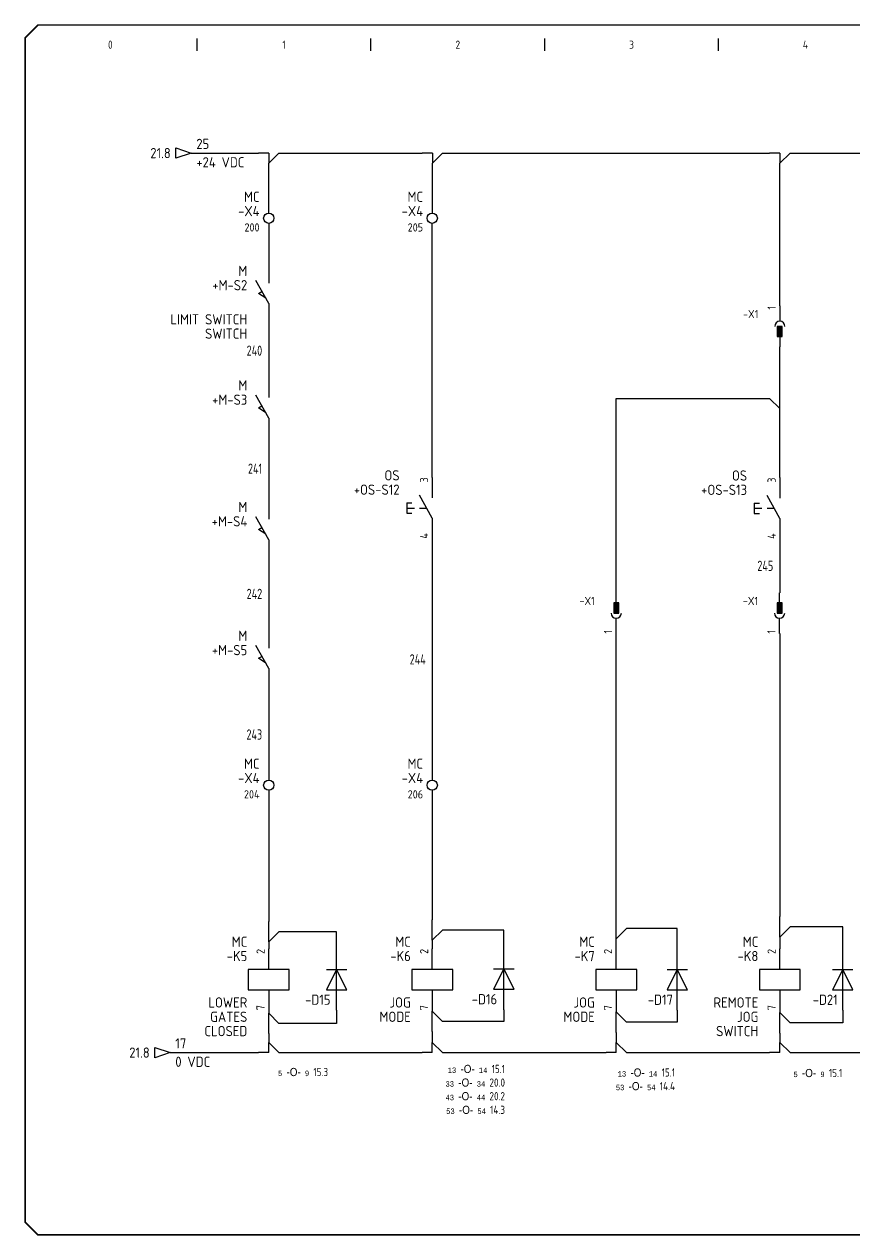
# Model space of a CAD drawing. Header units: millimetres. Extents: x 0 to 840, y 0 to 593.
# Drawn here: x 0 to 406, y 0 to 593 of the extents above; entities that cross this region are included whole.
import ezdxf
from ezdxf.enums import TextEntityAlignment as Align

# ---------------------------------------------------------------- set-up
doc = ezdxf.new("R2010")
doc.units = ezdxf.units.MM
doc.header["$LTSCALE"] = 10
doc.header["$MEASUREMENT"] = 0
for name, color, linetype in [('BLK_0.75mm^2', 7, 'Continuous'), ('BLU_1.0mm^2', 5, 'Continuous'), ('BLU_1.5mm^2', 5, 'Continuous'), ('DESC', 150, 'Continuous'), ('GRN_2.5mm^2', 3, 'Continuous'), ('LOC', 8, 'Continuous'), ('MISC', 7, 'Continuous'), ('SYMS', 7, 'Continuous'), ('TAGS', 150, 'Continuous'), ('TERMS', 123, 'Continuous'), ('TITLE', 7, 'Continuous'), ('WIRENO', 72, 'Continuous'), ('WIREREF_DEST', 52, 'Continuous'), ('XREF', 7, 'Continuous')]:
    doc.layers.add(name, color=color, linetype=linetype)
doc.styles.add('ITALIC', font='ITALIC')
doc.styles.add('SIMPLEX', font='simplex')
doc.styles.add('WD_IEC', font='isocp2.shx', dxfattribs={"width": 0.9, "height": 4})

# ---------------------------------------------------------------- blocks, each defined once
blk = doc.blocks.new('VDI1')
for p, q in [((0, 7.5), (0, -7.5)), ((0, -2.5), (-2.5, 2.5)), ((-2.5, 2.5), (2.5, 2.5)), ((2.5, 2.5), (0, -2.5)), ((-2.5, -2.5), (2.5, -2.5))]:
    blk.add_line(p, q)
at = {"style": 'WD_IEC'}
for tag, p in [('INST', (-5.5, 10.25)), ('LOC', (-5.5, 6.75)), ('TAG1', (-5.5, 3.25)), ('DESC1', (-5.5, -6.35)), ('DESC2', (-5.5, -9.85)), ('DESC3', (-5.5, -13.35))]:
    blk.add_attdef(tag, text='', height=2.5, dxfattribs=at).set_placement(p, align=Align.RIGHT)
blk.add_attdef('TERM01', text='', height=2, rotation=90, dxfattribs=at).set_placement((-1, 7.5), align=Align.RIGHT)
at = {"style": 'WD_IEC', "flags": 1}
for tag, p, height in [('X2TERM01', (0, 7.5), 0.32), ('ASSYCODE', (1, -4), 1), ('FAMILY', (1, -5.5), 1), ('X8TERM02', (0, -7.5), 0.32), ('CATDESC', (1, -7), 1)]:
    blk.add_attdef(tag, p, '', height=height, dxfattribs=at)
at = {"style": 'WD_IEC', "flags": 9}
for tag, p in [('MFG', (-5.5, -0.25)), ('CAT', (-5.5, -2.75))]:
    blk.add_attdef(tag, text='', height=1.5, dxfattribs=at).set_placement(p, align=Align.RIGHT)
at = {"style": 'WD_IEC'}
blk.add_attdef('TERM02', (-1, -7.5), '', height=2, rotation=90, dxfattribs=at)
blk = doc.blocks.new('VLS11')
for p, q in [((0, 7.5), (0, 2.5)), ((0, -2.5), (-3.12, 3.12)), ((-2.5, 0), (-1.65, 0.47)), ((-0.74, -1.18), (-2.5, 0)), ((0, -2.5), (0, -7.5))]:
    blk.add_line(p, q)
at = {"style": 'WD_IEC'}
for tag, p in [('INST', (-5.25, 7.75)), ('LOC', (-5.25, 4.25)), ('TAG1', (-5.25, 0.75)), ('XREF', (-5.25, -3.75)), ('DESC1', (-5.25, -7.6)), ('DESC2', (-5.25, -11.1)), ('DESC3', (-5.25, -14.6))]:
    blk.add_attdef(tag, text='', height=2.5, dxfattribs=at).set_placement(p, align=Align.RIGHT)
blk.add_attdef('TERM01', text='', height=2, rotation=90, dxfattribs=at).set_placement((-1, 7.5), align=Align.RIGHT)
at = {"style": 'WD_IEC', "flags": 1}
for tag, p, height in [('X2TERM01', (0, 7.5), 0.32), ('MFG', (2.75, 6.5), 1.5), ('CAT', (2.75, 4), 1.5), ('X4LINK', (-4.92, 0), 0.32), ('X1LINK', (0, 0), 0.32), ('CONTACT', (1, -2.5), 1), ('ASSYCODE', (1, -4), 1), ('FAMILY', (1, -5.5), 1), ('X8TERM02', (0, -7.5), 0.32), ('CATDESC', (1, -7), 1)]:
    blk.add_attdef(tag, p, '', height=height, dxfattribs=at)
at = {"style": 'WD_IEC'}
blk.add_attdef('TERM02', (-1, -7.5), '', height=2, rotation=90, dxfattribs=at)
blk = doc.blocks.new('VPB11')
for p, q in [((0, 7.5), (0, 2.5)), ((0, -2.5), (-3.125, 3.125)), ((-6.25, 1.25), (-6.25, -1.25)), ((-6.25, 1.25), (-5, 1.25)), ((-6.25, 0), (-4.375, 0)), ((-3.125, 0), (-1.389, 0)), ((-6.25, -1.25), (-5, -1.25)), ((0, -2.5), (0, -7.5))]:
    blk.add_line(p, q)
at = {"style": 'WD_IEC'}
for tag, p in [('INST', (-8, 10.25)), ('LOC', (-8, 6.75)), ('TAG1', (-8, 3.25)), ('DESC1', (-8, -10.35)), ('DESC2', (-8, -13.85)), ('DESC3', (-8, -17.35))]:
    blk.add_attdef(tag, text='', height=2.5, dxfattribs=at).set_placement(p, align=Align.RIGHT)
blk.add_attdef('TERM01', text='', height=2, rotation=90, dxfattribs=at).set_placement((-1, 7.5), align=Align.RIGHT)
at = {"style": 'WD_IEC', "flags": 1}
for tag, p, height in [('X2TERM01', (0, 7.5), 0.32), ('CONTACT', (0.5, 4.5), 1), ('X1LINK', (0, 0), 0.32), ('ASSYCODE', (1, -4), 1), ('FAMILY', (1, -5.5), 1), ('X8TERM02', (0, -7.5), 0.32), ('CATDESC', (1, -7), 1)]:
    blk.add_attdef(tag, p, '', height=height, dxfattribs=at)
at = {"style": 'WD_IEC', "flags": 9}
for tag, p in [('MFG', (-8.5, -0.25)), ('CAT', (-8.5, -2.75))]:
    blk.add_attdef(tag, text='', height=1.5, dxfattribs=at).set_placement(p, align=Align.RIGHT)
at = {"style": 'WD_IEC'}
blk.add_attdef('TERM02', (-1, -7.5), '', height=2, rotation=90, dxfattribs=at)
at = {"lineweight": 15, "style": 'WD_IEC'}
blk.add_attdef('XREF', text='', height=2.5, dxfattribs=at).set_placement((-8, -6.35), align=Align.RIGHT)
blk = doc.blocks.new('VCR1')
for p, q in [((0, 2.5), (0, 7.5)), ((0, -2.5), (0, -7.5))]:
    blk.add_line(p, q)
blk.add_lwpolyline([(-5, 2.5), (-5, -2.5), (5, -2.5), (5, 2.5)], close=True)
at = {"style": 'WD_IEC'}
for tag, p in [('INST', (-5.25, 11.5)), ('LOC', (-5.25, 8)), ('TAG1', (-5.25, 4.5)), ('DESC1', (-5.25, -6.85)), ('DESC2', (-5.25, -10.35)), ('DESC3', (-5.25, -13.85))]:
    blk.add_attdef(tag, text='', height=2.5, dxfattribs=at).set_placement(p, align=Align.RIGHT)
blk.add_attdef('TERM01', text='', height=2, rotation=90, dxfattribs=at).set_placement((-1, 7.5), align=Align.RIGHT)
at = {"style": 'WD_IEC', "flags": 1}
for tag, p, height in [('X2TERM01', (0, 7.5), 0.32), ('X4LINK', (-5, 0), 0.32), ('X1LINK', (5, 0), 0.32), ('ASSYCODE', (1, -4), 1), ('FAMILY', (1, -5.5), 1), ('X8TERM02', (0, -7.5), 0.32), ('CATDESC', (1, -7), 1)]:
    blk.add_attdef(tag, p, '', height=height, dxfattribs=at)
at = {"style": 'WD_IEC', "flags": 9}
for tag, p in [('MFG', (-6, 1)), ('CAT', (-6, -1.5))]:
    blk.add_attdef(tag, text='', height=1.5, dxfattribs=at).set_placement(p, align=Align.RIGHT)
at = {"style": 'WD_IEC'}
blk.add_attdef('TERM02', (-1, -7.5), '', height=2, rotation=90, dxfattribs=at)
at = {"lineweight": 9, "style": 'WD_IEC'}
for tag, p in [('NO', (-5.5, -16.5)), ('NC', (-5.5, -20))]:
    blk.add_attdef(tag, text='', height=2.5, dxfattribs=at).set_placement(p, align=Align.TOP_RIGHT)
for tag, p in [('XREFNO', (-4, -16.5)), ('XREFNC', (-4, -20))]:
    blk.add_attdef(tag, text='', height=2.5, dxfattribs=at).set_placement(p, align=Align.TOP_LEFT)
blk = doc.blocks.new('HA1D3')
blk.add_lwpolyline([(0, 0), (-3.75, -1.25), (-3.75, 1.25)], close=True)
at = {"style": 'WD_IEC'}
for tag, p, height, flags in [('WIRENO', (1.25, 1), 2.5, 8), ('X1TERM01', (0, 0), 0.32, 1)]:
    blk.add_attdef(tag, p, '', height=height, dxfattribs=dict(at, flags=flags))
blk.add_attdef('XREF', text='', height=2.5, dxfattribs=at).set_placement((-5, 0), align=Align.MIDDLE_RIGHT)
at = {"style": 'WD_IEC', "flags": 1}
blk.add_attdef('SIGCODE', text='', height=1, dxfattribs=at).set_placement((-2.5, 1.8), align=Align.RIGHT)
at = {"style": 'WD_IEC'}
blk.add_attdef('DESC1', text='', height=2.5, dxfattribs=at).set_placement((1.25, -1), align=Align.TOP_LEFT)
blk = doc.blocks.new('VT0002')
blk.add_circle((0, 0), 1.25)
at = {"style": 'WD_IEC'}
for tag, p in [('INST', (-2.25, 7.5)), ('LOC', (-2.25, 4))]:
    blk.add_attdef(tag, text='', height=2.5, dxfattribs=at).set_placement(p, align=Align.RIGHT)
at = {"style": 'WD_IEC', "flags": 1}
for tag, p, height in [('ASSYCODE', (2.75, 10.75), 1), ('CATDESC', (2.75, 9.25), 1), ('MFG', (2.75, 7.25), 1.5), ('CAT', (2.75, 4.75), 1.5), ('X4TERM01', (-1.25, 0), 0.32), ('X4PIN01', (-1.25, 1), 0.4), ('X4TERMDESC01', (-1.25, 0.5), 0.4), ('X2TERM01', (0, 1.25), 0.32), ('X2PIN01', (0, 2.25), 0.4), ('X2TERMDESC01', (0, 1.75), 0.4), ('X8PIN01', (0, -0.25), 0.4), ('X1TERM01', (1.25, 0), 0.32), ('X1PIN01', (1.25, 1), 0.4), ('X1TERMDESC01', (1.25, 0.5), 0.4), ('X8TERM01', (0, -1.25), 0.32), ('X8TERMDESC01', (0, -0.75), 0.4), ('STRIPSEQ', (0, -3), 0.4), ('LINKTERM', (0, -2), 0.4)]:
    blk.add_attdef(tag, p, '', height=height, dxfattribs=at)
at = {"style": 'WD_IEC', "flags": 8}
for tag, height, p in [('TAGSTRIP', 2.5, (-2.25, 0.5)), ('TERM01', 2, (-2.25, -3.25))]:
    blk.add_attdef(tag, text='', height=height, dxfattribs=at).set_placement(p, align=Align.RIGHT)
blk = doc.blocks.new('HT0_281')
for p in [(0, -2.5), (2.5, 0)]:
    blk.add_line(p, (0, 2.5))
at = {"style": 'WD_IEC', "flags": 1}
for tag, p in [('X2TERM01', (0, 2.5)), ('WDWSEQ', (1.92, 1.22)), ('X1TERM01', (2.5, 0)), ('X8TERM01', (0, -2.5))]:
    blk.add_attdef(tag, p, '', height=0.4, dxfattribs=at)
blk = doc.blocks.new('HT0_821')
for p, q in [((0, -2.5), (0, 2.5)), ((2.5, 0), (0, -2.5))]:
    blk.add_line(p, q)
at = {"style": 'WD_IEC', "flags": 1}
for tag, p in [('X2TERM01', (0, 2.5)), ('WDWSEQ', (1.92, 1.22)), ('X1TERM01', (2.5, 0)), ('X8TERM01', (0, -2.5))]:
    blk.add_attdef(tag, p, '', height=0.4, dxfattribs=at)
blk = doc.blocks.new('acade_title')
at = {"layer": 'SYMS'}
for p, q in [((85, 580), (85, 586)), ((170, 580), (170, 586)), ((255, 580), (255, 586)), ((340, 580), (340, 586))]:
    blk.add_line(p, q, dxfattribs=at)
at = {"layer": 'TITLE', "const_width": 0.784}
blk.add_lwpolyline([(765.79, 7.07), (765.79, 586.36), (759.5, 592.64), (7.07, 592.64), (0.79, 586.36), (0.79, 7.07), (7.07, 0.79), (759.5, 0.79)], close=True, dxfattribs=at)
at = {"layer": 'SYMS', "style": 'WD_IEC', "width": 0.9}
for s, p in [('0', (42.5, 581)), ('1', (127.5, 581)), ('2', (212.5, 581)), ('3', (297.5, 581)), ('4', (382.5, 581))]:
    blk.add_text(s, height=4, dxfattribs=at).set_placement(p, align=Align.CENTER)
at = {"layer": 'TITLE', "color": 1, "style": 'ITALIC'}
for tag, height, p in [('TITLE#1', 3, (806.47, 85.58)), ('TITLE#2', 3, (806.47, 80.5)), ('TITLE#3', 3, (806.47, 75.41)), ('TITLE#4', 3, (806.47, 70.33)), ('DWG#', 4, (806.47, 20.76))]:
    blk.add_attdef(tag, text='', height=height, dxfattribs=at).set_placement(p, align=Align.CENTER)
at = {"layer": 'TITLE', "color": 1, "style": 'SIMPLEX'}
blk.add_attdef('CAD#', (772.63, 49.19), '', height=2.5, rotation=90, dxfattribs=at)
at = {"layer": 'TITLE', "color": 1}
for tag, p, height, style in [('ENGINEER', (783.37, 49.19), 2.5, 'ITALIC'), ('CHKDBY', (813.2, 49.2), 2.5, 'ITALIC'), ('JOB#', (789.06, 41.3), 2.5, 'SIMPLEX'), ('DRAWNBY', (814.95, 41.3), 2.5, 'ITALIC'), ('SCALE', (786.29, 33.76), 2.5, 'SIMPLEX'), ('DATE', (812.8, 33.76), 2.5, 'SIMPLEX'), ('SHTS', (815.9, 6.29), 4, 'ITALIC')]:
    blk.add_attdef(tag, p, '', height=height, dxfattribs=dict(at, style=style))
at = {"layer": 'TITLE', "color": 1, "style": 'ITALIC'}
blk.add_attdef('SH#', text='', height=4, dxfattribs=at).set_placement((799.54, 6.29), align=Align.RIGHT)
at = {"layer": 'TITLE', "color": 7, "flags": 9}
blk.add_attdef('WD_TB', (782.91, 0.79), '', height=3.14, dxfattribs=at)
blk = doc.blocks.new('VC02JP1')
for p, q in [((0, 5), (0, 1.25)), ((0, -2.5), (0, -5))]:
    blk.add_line(p, q)
blk.add_lwpolyline([(0.62, 0), (-0.62, 0), (-0.62, -2.5), (0.62, -2.5)], close=True)
blk.add_arc((0, 0), 1.25, 0, 180)
blk.add_point((0, 0))
blk.add_solid([(0.62, -2.5), (0.62, 0), (-0.62, -2.5), (-0.62, 0)])
at = {"style": 'WD_IEC', "flags": 1}
for tag, p in [('INST', (-5.25, 8)), ('LOC', (-5.25, 5))]:
    blk.add_attdef(tag, text='', height=2, dxfattribs=at).set_placement(p, align=Align.RIGHT)
at = {"style": 'WD_IEC'}
for tag, p in [('TAG2', (-5.25, 2)), ('DESC1', (-5.25, -5.1)), ('DESC2', (-5.25, -8.1)), ('DESC3', (-5.25, -11.1))]:
    blk.add_attdef(tag, text='', height=2, dxfattribs=at).set_placement(p, align=Align.RIGHT)
blk.add_attdef('TERM01', text='', height=2, rotation=90, dxfattribs=at).set_placement((-1, 5), align=Align.RIGHT)
at = {"style": 'WD_IEC', "flags": 1}
for tag, p, height in [('X2TERM01', (0, 5), 0.32), ('X2TERMDESC01', (0, 4.48), 0.32), ('MFG', (2.75, 4), 1.5), ('CAT', (2.75, 1.5), 1.5), ('X4LINK', (-1.25, -1.25), 0.32), ('X1LINK', (1.25, -1.25), 0.32), ('ASSYCODE', (2.75, -2.75), 1), ('X8TERM01', (0, -5), 0.32), ('X8TERMDESC01', (0, -5.52), 0.32), ('FAMILY', (2.75, -4.25), 1), ('CATDESC', (2.75, -5.75), 1)]:
    blk.add_attdef(tag, p, '', height=height, dxfattribs=at)
blk = doc.blocks.new('VC01PJ1')
for p, q in [((0, 2.5), (0, 5)), ((0, -5), (0, -1.25))]:
    blk.add_line(p, q)
blk.add_lwpolyline([(-0.63, 0), (0.62, 0), (0.62, 2.5), (-0.63, 2.5)], close=True)
blk.add_arc((0, 0), 1.25, 180, 0)
blk.add_point((0, 0))
blk.add_solid([(-0.63, 2.5), (-0.63, 0), (0.62, 2.5), (0.62, 0)])
at = {"style": 'WD_IEC', "flags": 1}
for tag, p in [('INST', (-5.25, 8)), ('LOC', (-5.25, 5))]:
    blk.add_attdef(tag, text='', height=2, dxfattribs=at).set_placement(p, align=Align.RIGHT)
at = {"style": 'WD_IEC'}
for tag, p in [('TAG1', (-5.25, 2)), ('DESC1', (-5.25, -5.1)), ('DESC2', (-5.25, -8.1)), ('DESC3', (-5.25, -11.1))]:
    blk.add_attdef(tag, text='', height=2, dxfattribs=at).set_placement(p, align=Align.RIGHT)
at = {"style": 'WD_IEC', "flags": 1}
for tag, p, height in [('X2TERM01', (0, 5), 0.32), ('X2TERMDESC01', (0, 4.48), 0.32), ('MFG', (2.75, 4), 1.5), ('CAT', (2.75, 1.5), 1.5), ('X4LINK', (-1.25, 1.25), 0.32), ('X1LINK', (1.25, 1.25), 0.32), ('ASSYCODE', (2.75, -2.75), 1), ('X8TERM01', (0, -5), 0.32), ('X8TERMDESC01', (0, -5.52), 0.32), ('FAMILY', (2.75, -4.25), 1), ('CATDESC', (2.75, -5.75), 1)]:
    blk.add_attdef(tag, p, '', height=height, dxfattribs=at)
at = {"style": 'WD_IEC'}
blk.add_attdef('TERM01', (-1, -5), '', height=2, rotation=90, dxfattribs=at)
blk = doc.blocks.new('VC02PJ1')
for p, q in [((0, 2.5), (0, 5)), ((0, -5), (0, -1.25))]:
    blk.add_line(p, q)
blk.add_lwpolyline([(-0.63, 0), (0.62, 0), (0.62, 2.5), (-0.63, 2.5)], close=True)
blk.add_arc((0, 0), 1.25, 180, 0)
blk.add_point((0, 0))
blk.add_solid([(-0.63, 2.5), (-0.63, 0), (0.62, 2.5), (0.62, 0)])
at = {"style": 'WD_IEC', "flags": 1}
for tag, p in [('INST', (-5.25, 8)), ('LOC', (-5.25, 5))]:
    blk.add_attdef(tag, text='', height=2, dxfattribs=at).set_placement(p, align=Align.RIGHT)
at = {"style": 'WD_IEC'}
for tag, p in [('TAG2', (-5.25, 2)), ('DESC1', (-5.25, -5.1)), ('DESC2', (-5.25, -8.1)), ('DESC3', (-5.25, -11.1))]:
    blk.add_attdef(tag, text='', height=2, dxfattribs=at).set_placement(p, align=Align.RIGHT)
at = {"style": 'WD_IEC', "flags": 1}
for tag, p, height in [('X2TERM01', (0, 5), 0.32), ('X2TERMDESC01', (0, 4.48), 0.32), ('MFG', (2.75, 4), 1.5), ('CAT', (2.75, 1.5), 1.5), ('X4LINK', (-1.25, 1.25), 0.32), ('X1LINK', (1.25, 1.25), 0.32), ('ASSYCODE', (2.75, -2.75), 1), ('X8TERM01', (0, -5), 0.32), ('X8TERMDESC01', (0, -5.52), 0.32), ('FAMILY', (2.75, -4.25), 1), ('CATDESC', (2.75, -5.75), 1)]:
    blk.add_attdef(tag, p, '', height=height, dxfattribs=at)
at = {"style": 'WD_IEC'}
blk.add_attdef('TERM01', (-1, -5), '', height=2, rotation=90, dxfattribs=at)
blk = doc.blocks.new('WD_WNV')
at = {"linetype": 'Continuous', "style": 'WD_IEC', "width": 0.8}
blk.add_attdef('WIRENO', text='', height=2.5, dxfattribs=at).set_placement((-1.6, 0), align=Align.MIDDLE_RIGHT)
at = {"style": 'WD_IEC', "flags": 1}
for tag, p in [('W08USER', (-1, 0.375)), ('W04USER', (-1, 0.875)), ('W05USER', (-1, 0.75)), ('W09USER', (-1, 0.25)), ('W03USER', (-1, 1)), ('W06USER', (-1, 0.625)), ('W07USER', (-1, 0.5)), ('W02USER', (-1, 1.125)), ('W01USER', (-1, 1.25)), ('W10USER', (-1, 0.125))]:
    blk.add_attdef(tag, text='', height=0.08, dxfattribs=at).set_placement(p, align=Align.CENTER)
blk = doc.blocks.new('VT0_184')
for p, q in [((0, 0), (-2.5, 0)), ((0, 0), (0, -2.5)), ((0, -2.5), (2.5, 0))]:
    blk.add_line(p, q)
at = {"style": 'WD_IEC', "flags": 1}
for tag, p in [('X4TERM01', (-2.5, 0)), ('X1TERM01', (2.5, 0)), ('X8TERM01', (0, -2.5)), ('WDWSEQ', (1.53, -1.26))]:
    blk.add_attdef(tag, p, '', height=0.4, dxfattribs=at)
blk = doc.blocks.new('HT0_184')
for p, q in [((0, 0), (-2.5, 0)), ((0, 0), (0, -2.5)), ((0, -2.5), (2.5, 0))]:
    blk.add_line(p, q)
at = {"style": 'WD_IEC', "flags": 1}
for tag, p in [('X4TERM01', (-2.5, 0)), ('X1TERM01', (2.5, 0)), ('X8TERM01', (0, -2.5)), ('WDWSEQ', (1.53, -1.26))]:
    blk.add_attdef(tag, p, '', height=0.4, dxfattribs=at)
blk = doc.blocks.new('VT0_124')
for p, q in [((0, 0), (-2.5, 0)), ((0, 0), (0, 2.5)), ((0, 2.5), (2.5, 0))]:
    blk.add_line(p, q)
at = {"style": 'WD_IEC', "flags": 1}
for tag, p in [('X4TERM01', (-2.5, 0)), ('X2TERM01', (0, 2.5)), ('WDWSEQ', (1.6, 1.48)), ('X1TERM01', (2.5, 0))]:
    blk.add_attdef(tag, p, '', height=0.4, dxfattribs=at)
blk = doc.blocks.new('HT0_124')
for p, q in [((0, 0), (-2.5, 0)), ((0, 0), (0, 2.5)), ((0, 2.5), (2.5, 0))]:
    blk.add_line(p, q)
at = {"style": 'WD_IEC', "flags": 1}
for tag, p in [('X4TERM01', (-2.5, 0)), ('X2TERM01', (0, 2.5)), ('WDWSEQ', (1.6, 1.48)), ('X1TERM01', (2.5, 0))]:
    blk.add_attdef(tag, p, '', height=0.4, dxfattribs=at)
blk = doc.blocks.new('HT0_824')
for p, q in [((-2.5, 0), (0, -2.5)), ((0, -2.5), (0, 2.5))]:
    blk.add_line(p, q)
at = {"style": 'WD_IEC', "flags": 1}
for tag, p in [('X4TERM01', (-2.5, 0)), ('X2TERM01', (0, 2.5)), ('WDWSEQ', (1.92, 1.22)), ('X8TERM01', (0, -2.5))]:
    blk.add_attdef(tag, p, '', height=0.4, dxfattribs=at)

msp = doc.modelspace()

# ---------------------------------------------------------------- linework, layer by layer
at = {"layer": 'BLK_0.75mm^2'}
for p, q in [((153.22, 149.14), (125, 149.14)), ((153.22, 140.72), (153.22, 149.14)), ((235, 149.95), (205, 149.95)), ((235, 140.96), (235, 149.95)), ((319.87, 150.65), (295, 150.65)), ((319.87, 140.71), (319.87, 150.65)), ((400.76, 151.53), (375, 151.53)), ((400.76, 140.71), (400.76, 151.53)), ((153.22, 110.72), (153.22, 104.29)), ((235, 110.96), (235, 105.25)), ((319.87, 110.71), (319.87, 104.89)), ((400.76, 110.71), (400.76, 104.53)), ((153.22, 104.29), (125, 104.29)), ((235, 105.25), (205, 105.25)), ((319.87, 104.89), (295, 104.89)), ((400.76, 104.53), (375, 104.53))]:
    msp.add_line(p, q, dxfattribs=at)
at = {"layer": 'BLU_1.0mm^2'}
for p, q in [((82.08, 530), (115, 530)), ((125, 530), (195.05, 529.99)), ((205.05, 530), (365, 529.99)), ((375, 529.99), (455, 530)), ((120, 500.63), (120, 525)), ((200.05, 500.63), (200.05, 525)), ((200, 371.38), (200, 495.63))]:
    msp.add_line(p, q, dxfattribs=at)
at = {"layer": 'BLU_1.5mm^2'}
for p, q in [((370, 455.25), (370, 524.99)), ((120, 495.63), (120, 476.38)), ((120, 446.38), (120, 420.38)), ((370, 415.03), (370, 435.25)), ((290, 410.03), (365, 410.03)), ((290, 314.95), (290, 410.03)), ((370, 371.28), (370, 405.03)), ((120, 390.38), (120, 360.88)), ((200, 341.38), (200, 223.32)), ((370, 341.28), (370, 314.95)), ((120, 330.88), (120, 297.88)), ((290, 155.65), (290, 294.95)), ((370, 294.95), (370, 156.53)), ((120, 267.88), (120, 223.32)), ((120, 218.32), (120, 154.14)), ((200, 218.32), (200, 154.95)), ((120, 144.14), (120, 140.72)), ((200, 144.95), (200, 140.72)), ((290, 140.71), (290, 145.65)), ((370, 146.53), (370, 140.71))]:
    msp.add_line(p, q, dxfattribs=at)
at = {"layer": 'GRN_2.5mm^2'}
for p, q in [((120, 110.72), (120, 109.29)), ((200, 110.72), (200, 110.25)), ((290, 110.71), (290, 109.89)), ((370, 110.71), (370, 109.53)), ((120, 99.29), (120, 95)), ((200, 100.25), (200, 95)), ((290, 99.89), (290, 95)), ((370, 99.53), (370, 95)), ((71.79, 90), (115, 90)), ((125, 90), (195, 90)), ((205, 90), (285, 90)), ((295, 90), (365, 90)), ((375, 90), (455, 90))]:
    msp.add_line(p, q, dxfattribs=at)

# ---------------------------------------------------------------- block references
at = {"layer": 'BLU_1.0mm^2', "xscale": 2, "yscale": 2, "zscale": 2}
for name, p in [('VT0_184', (120, 530)), ('VT0_184', (200.05, 530)), ('HT0_184', (370, 529.99))]:
    msp.add_blockref(name, p, dxfattribs=at)
at = {"layer": 'BLU_1.5mm^2', "xscale": 2, "yscale": 2, "zscale": 2}
for name, p in [('HT0_824', (370, 410.03)), ('HT0_821', (120, 149.14)), ('HT0_821', (200, 149.95)), ('HT0_821', (290, 150.65)), ('HT0_821', (370, 151.53))]:
    msp.add_blockref(name, p, dxfattribs=at)
at = {"layer": 'GRN_2.5mm^2', "xscale": 2, "yscale": 2, "zscale": 2}
for name, p in [('HT0_281', (120, 104.29)), ('HT0_281', (200, 105.25)), ('HT0_281', (290, 104.89)), ('HT0_281', (370, 104.53)), ('VT0_124', (120, 90)), ('HT0_124', (200, 90)), ('HT0_124', (290, 90)), ('HT0_124', (370, 90))]:
    msp.add_blockref(name, p, dxfattribs=at)
at = {"layer": 'SYMS'}
msp.add_blockref('acade_title', (0, 0), dxfattribs=at)
ref = msp.add_blockref('HA1D3', (82.08, 530), dxfattribs=dict(at, xscale=2, yscale=2, zscale=2))
ref.add_attrib('WIRENO', '25', (84.58, 532), dxfattribs={"layer": 'WIREREF_DEST', "height": 5, "style": 'WD_IEC', "flags": 8})
ref.add_attrib('DESC1', '+24 VDC', dxfattribs={"layer": 'DESC', "height": 5, "style": 'WD_IEC'}).set_placement((84.58, 528), align=Align.TOP_LEFT)
ref.add_attrib('XREF', '21.8', dxfattribs={"layer": 'XREF', "height": 5, "style": 'WD_IEC'}).set_placement((72.08, 530), align=Align.MIDDLE_RIGHT)
ref = msp.add_blockref('VT0002', (120, 498.13), dxfattribs=dict(at, xscale=2, yscale=2, zscale=2))
ref.add_attrib('TAGSTRIP', '-X4', dxfattribs={"layer": 'TAGS', "height": 5, "style": 'WD_IEC', "flags": 8}).set_placement((115.5, 499.13), align=Align.RIGHT)
ref.add_attrib('LOC', 'MC', dxfattribs={"layer": 'LOC', "height": 5, "style": 'WD_IEC'}).set_placement((115.5, 506.13), align=Align.RIGHT)
ref.add_attrib('TERM01', '200', dxfattribs={"layer": 'TERMS', "height": 4, "style": 'WD_IEC', "flags": 8}).set_placement((115.5, 491.63), align=Align.RIGHT)
ref = msp.add_blockref('VT0002', (200, 498.13), dxfattribs=dict(at, xscale=2, yscale=2, zscale=2))
ref.add_attrib('TAGSTRIP', '-X4', dxfattribs={"layer": 'TAGS', "height": 5, "style": 'WD_IEC', "flags": 8}).set_placement((195.5, 499.13), align=Align.RIGHT)
ref.add_attrib('LOC', 'MC', dxfattribs={"layer": 'LOC', "height": 5, "style": 'WD_IEC'}).set_placement((195.5, 506.13), align=Align.RIGHT)
ref.add_attrib('TERM01', '205', dxfattribs={"layer": 'TERMS', "height": 4, "style": 'WD_IEC', "flags": 8}).set_placement((195.5, 491.63), align=Align.RIGHT)
ref = msp.add_blockref('VLS11', (120, 461.38), dxfattribs=dict(at, xscale=2, yscale=2, zscale=2))
ref.add_attrib('TAG1', '+M-S2', dxfattribs={"layer": 'TAGS', "height": 5, "style": 'WD_IEC'}).set_placement((109.5, 462.88), align=Align.RIGHT)
ref.add_attrib('LOC', 'M', dxfattribs={"layer": 'LOC', "height": 5, "style": 'WD_IEC'}).set_placement((109.5, 469.88), align=Align.RIGHT)
ref.add_attrib('DESC1', 'LIMIT SWITCH', dxfattribs={"layer": 'DESC', "height": 5, "style": 'WD_IEC'}).set_placement((109.5, 446.18), align=Align.RIGHT)
ref.add_attrib('DESC2', 'SWITCH', dxfattribs={"layer": 'DESC', "height": 5, "style": 'WD_IEC'}).set_placement((109.5, 439.18), align=Align.RIGHT)
ref = msp.add_blockref('VC02JP1', (370, 445.25), dxfattribs=dict(at, xscale=2, yscale=2, zscale=2))
ref.add_attrib('TAG2', '-X1', dxfattribs={"layer": 'TAGS', "height": 4, "style": 'WD_IEC'}).set_placement((359.5, 449.25), align=Align.RIGHT)
ref.add_attrib('TERM01', '1', dxfattribs={"layer": 'TERMS', "height": 4, "rotation": 90, "style": 'WD_IEC'}).set_placement((368, 455.25), align=Align.RIGHT)
ref = msp.add_blockref('VLS11', (120, 405.38), dxfattribs=dict(at, xscale=2, yscale=2, zscale=2))
ref.add_attrib('TAG1', '+M-S3', dxfattribs={"layer": 'TAGS', "height": 5, "style": 'WD_IEC'}).set_placement((109.5, 406.88), align=Align.RIGHT)
ref.add_attrib('LOC', 'M', dxfattribs={"layer": 'LOC', "height": 5, "style": 'WD_IEC'}).set_placement((109.5, 413.88), align=Align.RIGHT)
ref = msp.add_blockref('VPB11', (200, 356.38), dxfattribs=dict(at, xscale=2, yscale=2, zscale=2))
ref.add_attrib('TAG1', '+OS-S12', dxfattribs={"layer": 'TAGS', "height": 5, "style": 'WD_IEC'}).set_placement((184, 362.88), align=Align.RIGHT)
ref.add_attrib('LOC', 'OS', dxfattribs={"layer": 'LOC', "height": 5, "style": 'WD_IEC'}).set_placement((184, 369.88), align=Align.RIGHT)
ref.add_attrib('TERM01', '3', dxfattribs={"layer": 'TERMS', "height": 4, "rotation": 90, "style": 'WD_IEC'}).set_placement((198, 371.38), align=Align.RIGHT)
ref.add_attrib('TERM02', '4', (198, 341.38), dxfattribs={"layer": 'TERMS', "height": 4, "rotation": 90, "style": 'WD_IEC'})
ref = msp.add_blockref('VPB11', (370, 356.28), dxfattribs=dict(at, xscale=2, yscale=2, zscale=2))
ref.add_attrib('TAG1', '+OS-S13', dxfattribs={"layer": 'TAGS', "height": 5, "style": 'WD_IEC'}).set_placement((354, 362.78), align=Align.RIGHT)
ref.add_attrib('LOC', 'OS', dxfattribs={"layer": 'LOC', "height": 5, "style": 'WD_IEC'}).set_placement((354, 369.78), align=Align.RIGHT)
ref.add_attrib('TERM01', '3', dxfattribs={"layer": 'TERMS', "height": 4, "rotation": 90, "style": 'WD_IEC'}).set_placement((368, 371.28), align=Align.RIGHT)
ref.add_attrib('TERM02', '4', (368, 341.28), dxfattribs={"layer": 'TERMS', "height": 4, "rotation": 90, "style": 'WD_IEC'})
ref = msp.add_blockref('VLS11', (120, 345.88), dxfattribs=dict(at, xscale=2, yscale=2, zscale=2))
ref.add_attrib('TAG1', '+M-S4', dxfattribs={"layer": 'TAGS', "height": 5, "style": 'WD_IEC'}).set_placement((109.5, 347.38), align=Align.RIGHT)
ref.add_attrib('LOC', 'M', dxfattribs={"layer": 'LOC', "height": 5, "style": 'WD_IEC'}).set_placement((109.5, 354.38), align=Align.RIGHT)
ref = msp.add_blockref('VC01PJ1', (290, 304.95), dxfattribs=dict(at, xscale=2, yscale=2, zscale=2))
ref.add_attrib('TAG1', '-X1', dxfattribs={"layer": 'TAGS', "height": 4, "style": 'WD_IEC'}).set_placement((279.5, 308.95), align=Align.RIGHT)
ref.add_attrib('TERM01', '1', (288, 294.95), dxfattribs={"layer": 'TERMS', "height": 4, "rotation": 90, "style": 'WD_IEC'})
ref = msp.add_blockref('VC02PJ1', (369.91, 304.95), dxfattribs=dict(at, xscale=2, yscale=2, zscale=2))
ref.add_attrib('TAG2', '-X1', dxfattribs={"layer": 'TAGS', "height": 4, "style": 'WD_IEC'}).set_placement((359.41, 308.95), align=Align.RIGHT)
ref.add_attrib('TERM01', '1', (367.91, 294.95), dxfattribs={"layer": 'TERMS', "height": 4, "rotation": 90, "style": 'WD_IEC'})
ref = msp.add_blockref('VLS11', (120, 282.88), dxfattribs=dict(at, xscale=2, yscale=2, zscale=2))
ref.add_attrib('TAG1', '+M-S5', dxfattribs={"layer": 'TAGS', "height": 5, "style": 'WD_IEC'}).set_placement((109.5, 284.38), align=Align.RIGHT)
ref.add_attrib('LOC', 'M', dxfattribs={"layer": 'LOC', "height": 5, "style": 'WD_IEC'}).set_placement((109.5, 291.38), align=Align.RIGHT)
ref = msp.add_blockref('VT0002', (120, 220.82), dxfattribs=dict(at, xscale=2, yscale=2, zscale=2))
ref.add_attrib('TAGSTRIP', '-X4', dxfattribs={"layer": 'TAGS', "height": 5, "style": 'WD_IEC', "flags": 8}).set_placement((115.5, 221.82), align=Align.RIGHT)
ref.add_attrib('LOC', 'MC', dxfattribs={"layer": 'LOC', "height": 5, "style": 'WD_IEC'}).set_placement((115.5, 228.82), align=Align.RIGHT)
ref.add_attrib('TERM01', '204', dxfattribs={"layer": 'TERMS', "height": 4, "style": 'WD_IEC', "flags": 8}).set_placement((115.5, 214.32), align=Align.RIGHT)
ref = msp.add_blockref('VT0002', (200, 220.82), dxfattribs=dict(at, xscale=2, yscale=2, zscale=2))
ref.add_attrib('TAGSTRIP', '-X4', dxfattribs={"layer": 'TAGS', "height": 5, "style": 'WD_IEC', "flags": 8}).set_placement((195.5, 221.82), align=Align.RIGHT)
ref.add_attrib('LOC', 'MC', dxfattribs={"layer": 'LOC', "height": 5, "style": 'WD_IEC'}).set_placement((195.5, 228.82), align=Align.RIGHT)
ref.add_attrib('TERM01', '206', dxfattribs={"layer": 'TERMS', "height": 4, "style": 'WD_IEC', "flags": 8}).set_placement((195.5, 214.32), align=Align.RIGHT)
ref = msp.add_blockref('VCR1', (120, 125.72), dxfattribs=dict(at, xscale=2, yscale=2, zscale=2))
ref.add_attrib('TAG1', '-K5', dxfattribs={"layer": 'TAGS', "height": 5, "style": 'WD_IEC'}).set_placement((109.5, 134.72), align=Align.RIGHT)
ref.add_attrib('LOC', 'MC', dxfattribs={"layer": 'LOC', "height": 5, "style": 'WD_IEC'}).set_placement((109.5, 141.72), align=Align.RIGHT)
ref.add_attrib('DESC1', 'LOWER', dxfattribs={"layer": 'DESC', "height": 5, "style": 'WD_IEC'}).set_placement((109.5, 112.02), align=Align.RIGHT)
ref.add_attrib('DESC2', 'GATES', dxfattribs={"layer": 'DESC', "height": 5, "style": 'WD_IEC'}).set_placement((109.5, 105.02), align=Align.RIGHT)
ref.add_attrib('DESC3', 'CLOSED', dxfattribs={"layer": 'DESC', "height": 5, "style": 'WD_IEC'}).set_placement((109.5, 98.02), align=Align.RIGHT)
ref.add_attrib('TERM01', '2', dxfattribs={"layer": 'TERMS', "height": 4, "rotation": 90, "style": 'WD_IEC'}).set_placement((118, 140.72), align=Align.RIGHT)
ref.add_attrib('TERM02', '7', (118, 110.72), dxfattribs={"layer": 'TERMS', "height": 4, "rotation": 90, "style": 'WD_IEC'})
ref = msp.add_blockref('VCR1', (200, 125.72), dxfattribs=dict(at, xscale=2, yscale=2, zscale=2))
ref.add_attrib('TAG1', '-K6', dxfattribs={"layer": 'TAGS', "height": 5, "style": 'WD_IEC'}).set_placement((189.5, 134.72), align=Align.RIGHT)
ref.add_attrib('LOC', 'MC', dxfattribs={"layer": 'LOC', "height": 5, "style": 'WD_IEC'}).set_placement((189.5, 141.72), align=Align.RIGHT)
ref.add_attrib('DESC1', 'JOG', dxfattribs={"layer": 'DESC', "height": 5, "style": 'WD_IEC'}).set_placement((189.5, 112.02), align=Align.RIGHT)
ref.add_attrib('DESC2', 'MODE', dxfattribs={"layer": 'DESC', "height": 5, "style": 'WD_IEC'}).set_placement((189.5, 105.02), align=Align.RIGHT)
ref.add_attrib('TERM01', '2', dxfattribs={"layer": 'TERMS', "height": 4, "rotation": 90, "style": 'WD_IEC'}).set_placement((198, 140.72), align=Align.RIGHT)
ref.add_attrib('TERM02', '7', (198, 110.72), dxfattribs={"layer": 'TERMS', "height": 4, "rotation": 90, "style": 'WD_IEC'})
ref = msp.add_blockref('VCR1', (290, 125.71), dxfattribs=dict(at, xscale=2, yscale=2, zscale=2))
ref.add_attrib('TAG1', '-K7', dxfattribs={"layer": 'TAGS', "height": 5, "style": 'WD_IEC'}).set_placement((279.5, 134.71), align=Align.RIGHT)
ref.add_attrib('LOC', 'MC', dxfattribs={"layer": 'LOC', "height": 5, "style": 'WD_IEC'}).set_placement((279.5, 141.71), align=Align.RIGHT)
ref.add_attrib('DESC1', 'JOG', dxfattribs={"layer": 'DESC', "height": 5, "style": 'WD_IEC'}).set_placement((279.5, 112.01), align=Align.RIGHT)
ref.add_attrib('DESC2', 'MODE', dxfattribs={"layer": 'DESC', "height": 5, "style": 'WD_IEC'}).set_placement((279.5, 105.01), align=Align.RIGHT)
ref.add_attrib('TERM01', '2', dxfattribs={"layer": 'TERMS', "height": 4, "rotation": 90, "style": 'WD_IEC'}).set_placement((288, 140.71), align=Align.RIGHT)
ref.add_attrib('TERM02', '7', (288, 110.71), dxfattribs={"layer": 'TERMS', "height": 4, "rotation": 90, "style": 'WD_IEC'})
ref = msp.add_blockref('VCR1', (370, 125.71), dxfattribs=dict(at, xscale=2, yscale=2, zscale=2))
ref.add_attrib('TAG1', '-K8', dxfattribs={"layer": 'TAGS', "height": 5, "style": 'WD_IEC'}).set_placement((359.5, 134.71), align=Align.RIGHT)
ref.add_attrib('LOC', 'MC', dxfattribs={"layer": 'LOC', "height": 5, "style": 'WD_IEC'}).set_placement((359.5, 141.71), align=Align.RIGHT)
ref.add_attrib('DESC1', 'REMOTE', dxfattribs={"layer": 'DESC', "height": 5, "style": 'WD_IEC'}).set_placement((359.5, 112.01), align=Align.RIGHT)
ref.add_attrib('DESC2', 'JOG', dxfattribs={"layer": 'DESC', "height": 5, "style": 'WD_IEC'}).set_placement((359.5, 105.01), align=Align.RIGHT)
ref.add_attrib('DESC3', 'SWITCH', dxfattribs={"layer": 'DESC', "height": 5, "style": 'WD_IEC'}).set_placement((359.5, 98.01), align=Align.RIGHT)
ref.add_attrib('TERM01', '2', dxfattribs={"layer": 'TERMS', "height": 4, "rotation": 90, "style": 'WD_IEC'}).set_placement((368, 140.71), align=Align.RIGHT)
ref.add_attrib('TERM02', '7', (368, 110.71), dxfattribs={"layer": 'TERMS', "height": 4, "rotation": 90, "style": 'WD_IEC'})
ref = msp.add_blockref('VDI1', (153.22, 125.72), dxfattribs=dict(at, xscale=-2, yscale=2, zscale=2, rotation=180))
ref.add_attrib('TAG1', '-D15', dxfattribs={"layer": 'TAGS', "height": 5, "style": 'WD_IEC'}).set_placement((150.24, 113.36), align=Align.RIGHT)
ref = msp.add_blockref('VDI1', (235, 125.96), dxfattribs=dict(at, xscale=-2, yscale=2, zscale=2, rotation=180))
ref.add_attrib('TAG1', '-D16', dxfattribs={"layer": 'TAGS', "height": 5, "style": 'WD_IEC'}).set_placement((231.73, 113.6), align=Align.RIGHT)
ref = msp.add_blockref('VDI1', (319.87, 125.71), dxfattribs=dict(at, xscale=-2, yscale=2, zscale=2, rotation=180))
ref.add_attrib('TAG1', '-D17', dxfattribs={"layer": 'TAGS', "height": 5, "style": 'WD_IEC'}).set_placement((317.74, 113.35), align=Align.RIGHT)
ref = msp.add_blockref('VDI1', (400.76, 125.71), dxfattribs=dict(at, xscale=-2, yscale=2, zscale=2, rotation=180))
ref.add_attrib('TAG1', '-D21', dxfattribs={"layer": 'TAGS', "height": 5, "style": 'WD_IEC'}).set_placement((398.35, 113.35), align=Align.RIGHT)
ref = msp.add_blockref('HA1D3', (71.79, 90), dxfattribs=dict(at, xscale=2, yscale=2, zscale=2))
ref.add_attrib('WIRENO', '17', (74.29, 92), dxfattribs={"layer": 'WIREREF_DEST', "height": 5, "style": 'WD_IEC', "flags": 8})
ref.add_attrib('DESC1', '0 VDC', dxfattribs={"layer": 'DESC', "height": 5, "style": 'WD_IEC'}).set_placement((74.29, 88), align=Align.TOP_LEFT)
ref.add_attrib('XREF', '21.8', dxfattribs={"layer": 'XREF', "height": 5, "style": 'WD_IEC'}).set_placement((61.79, 90), align=Align.MIDDLE_RIGHT)
at = {"layer": 'WIRENO'}
ref = msp.add_blockref('WD_WNV', (120, 433.38), dxfattribs=dict(at, xscale=2, yscale=2, zscale=2))
ref.add_attrib('WIRENO', '240', dxfattribs={"linetype": 'Continuous', "height": 5, "style": 'WD_IEC', "width": 0.8}).set_placement((116.8, 433.38), align=Align.MIDDLE_RIGHT)
ref = msp.add_blockref('WD_WNV', (120, 375.63), dxfattribs=dict(at, xscale=2, yscale=2, zscale=2))
ref.add_attrib('WIRENO', '241', dxfattribs={"linetype": 'Continuous', "height": 5, "style": 'WD_IEC', "width": 0.8}).set_placement((116.8, 375.63), align=Align.MIDDLE_RIGHT)
ref = msp.add_blockref('WD_WNV', (370, 328.11), dxfattribs=dict(at, xscale=2, yscale=2, zscale=2))
ref.add_attrib('WIRENO', '245', dxfattribs={"linetype": 'Continuous', "height": 5, "style": 'WD_IEC', "width": 0.8}).set_placement((366.8, 328.11), align=Align.MIDDLE_RIGHT)
ref = msp.add_blockref('WD_WNV', (120, 314.38), dxfattribs=dict(at, xscale=2, yscale=2, zscale=2))
ref.add_attrib('WIRENO', '242', dxfattribs={"linetype": 'Continuous', "height": 5, "style": 'WD_IEC', "width": 0.8}).set_placement((116.8, 314.38), align=Align.MIDDLE_RIGHT)
ref = msp.add_blockref('WD_WNV', (200, 282.34), dxfattribs=dict(at, xscale=2, yscale=2, zscale=2))
ref.add_attrib('WIRENO', '244', dxfattribs={"linetype": 'Continuous', "height": 5, "style": 'WD_IEC', "width": 0.8}).set_placement((196.8, 282.34), align=Align.MIDDLE_RIGHT)
ref = msp.add_blockref('WD_WNV', (120, 245.6), dxfattribs=dict(at, xscale=2, yscale=2, zscale=2))
ref.add_attrib('WIRENO', '243', dxfattribs={"linetype": 'Continuous', "height": 5, "style": 'WD_IEC', "width": 0.8}).set_placement((116.8, 245.6), align=Align.MIDDLE_RIGHT)

# ---------------------------------------------------------------- texts
at = {"layer": 'MISC', "char_height": 4, "attachment_point": 3, "style": 'WD_IEC'}
for s, insert in [('{\\Fmonotxt|c0;\\H0.67x;13 \\Facaderef|c0;\\H1.493x;-O-} {\\Fmonotxt|c0;\\H0.67x;14} 15.1\\P{\\Fmonotxt|c0;\\H0.67x;33 \\Facaderef|c0;\\H1.493x;-O-} {\\Fmonotxt|c0;\\H0.67x;34} 20.0\\P{\\Fmonotxt|c0;\\H0.67x;43 \\Facaderef|c0;\\H1.493x;-O-} {\\Fmonotxt|c0;\\H0.67x;44} 20.2\\P{\\Fmonotxt|c0;\\H0.67x;53 \\Facaderef|c0;\\H1.493x;-O-} {\\Fmonotxt|c0;\\H0.67x;54} 14.3', (235.58, 84.01)), ('{\\Fmonotxt|c0;\\H0.67x;5 \\Facaderef|c0;\\H1.493x;-O-} {\\Fmonotxt|c0;\\H0.67x;9} 15.3', (149.04, 82.5)), ('{\\Fmonotxt|c0;\\H0.67x;13 \\Facaderef|c0;\\H1.493x;-O-} {\\Fmonotxt|c0;\\H0.67x;14} 15.1\\P{\\Fmonotxt|c0;\\H0.67x;53 \\Facaderef|c0;\\H1.493x;-O-} {\\Fmonotxt|c0;\\H0.67x;54} 14.4', (318.73, 82.26)), ('{\\Fmonotxt|c0;\\H0.67x;5 \\Facaderef|c0;\\H1.493x;-O-} {\\Fmonotxt|c0;\\H0.67x;9} 15.1', (400.55, 82.01))]:
    msp.add_mtext(s, dxfattribs=dict(at, insert=insert))

doc.saveas('drawing.dxf')
